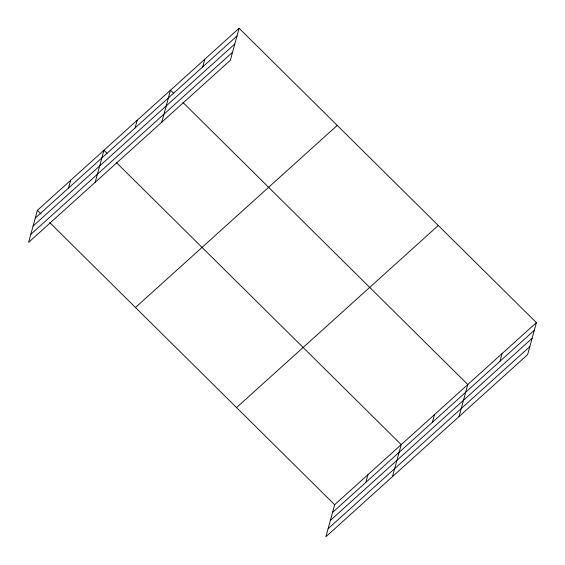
<?xml version="1.0" encoding="UTF-8"?>
<svg xmlns="http://www.w3.org/2000/svg" width="565" height="565" viewBox="0 0 565 565"><rect width="100%" height="100%" fill="white"/><g stroke="black" fill="none" stroke-linecap="round" stroke-linejoin="round"><path stroke-width="0.85" d="M239.108 28.25L37.375 210.35L28.61 242.378L230.351 60.278L239.108 28.25L536.39 322.622L527.625 354.651L325.892 536.75L334.649 504.722L536.39 322.622M68.556 188.004L70.66 180.299M95.188 182.283L103.946 150.255L107.032 153.313M135.127 127.909L137.231 120.211M161.76 122.195L170.517 90.16L173.603 93.218M202.708 66.91L204.812 59.205M365.83 482.376L367.935 474.678M392.463 476.655L401.228 444.627L116.284 162.473M432.402 422.288L434.513 414.583M459.034 416.567L467.799 384.539L182.862 102.385M499.983 361.282L502.094 353.577M35.27 218.048L237.003 35.955M33.074 226.078L234.807 43.978M30.807 234.348L232.547 52.248M135.473 307.487L337.213 125.395M236.551 407.577L438.285 225.477M332.545 512.427L534.278 330.327M330.348 520.45L532.082 338.357M328.088 528.72L529.822 346.628M37.375 210.35L41.075 214.015M49.713 222.568L334.649 504.722"/></g></svg>
